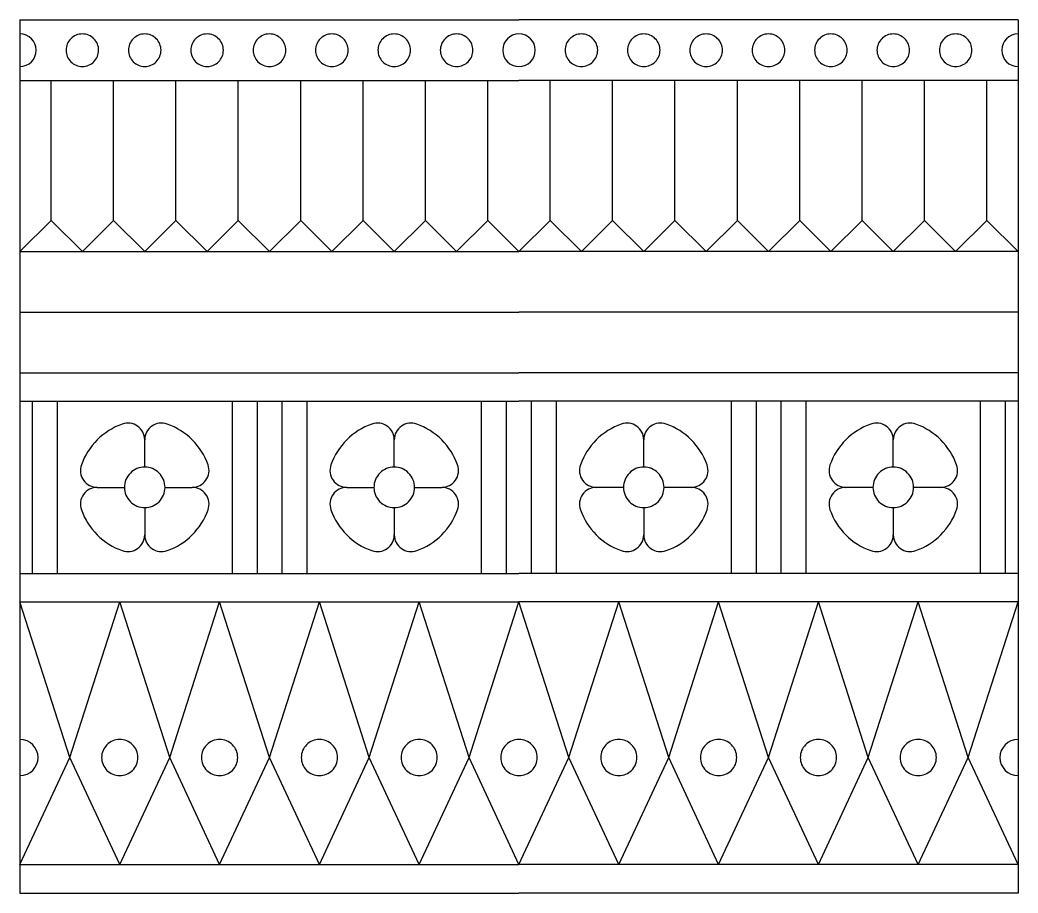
# Model space of a CAD drawing. Extents: x -111 to 2985, y -118 to 122.
# Drawn here: x -108.57 to -66.59, y -118.38 to -81.66 of the extents above; entities that cross this region are included whole.
import ezdxf

# ---------------------------------------------------------------- set-up
doc = ezdxf.new("R2010")
doc.units = 0
doc.layers.add('LAYER_03', color=5, linetype='CONTINUOUS')

msp = doc.modelspace()

# ---------------------------------------------------------------- linework, layer by layer
at = {"layer": 'LAYER_03'}
for points in [[(-108.566, -81.661), (-108.566, -118.385)], [(-108.566, -81.661), (-87.577, -81.661)], [(-66.588, -81.661), (-87.577, -81.661)], [(-66.588, -81.661), (-66.588, -118.385)], [(-108.566, -91.405), (-107.254, -90.093), (-107.254, -84.209)], [(-108.566, -84.209), (-87.577, -84.209)], [(-105.942, -91.405), (-104.63, -90.093), (-104.63, -84.209)], [(-103.318, -91.405), (-102.007, -90.093), (-102.007, -84.209)], [(-100.695, -91.405), (-99.383, -90.093), (-99.383, -84.209)], [(-98.071, -91.405), (-96.759, -90.093), (-96.759, -84.209)], [(-95.448, -91.405), (-94.136, -90.093), (-94.136, -84.209)], [(-92.824, -91.405), (-91.512, -90.093), (-91.512, -84.209)], [(-90.2, -91.405), (-88.889, -90.093), (-88.889, -84.209)], [(-66.588, -84.209), (-87.577, -84.209)], [(-86.265, -90.093), (-86.265, -84.209)], [(-83.642, -90.093), (-83.642, -84.209)], [(-81.018, -90.093), (-81.018, -84.209)], [(-78.394, -90.093), (-78.394, -84.209)], [(-75.771, -90.093), (-75.771, -84.209)], [(-73.147, -90.093), (-73.147, -84.209)], [(-70.524, -90.093), (-70.524, -84.209)], [(-67.9, -90.093), (-67.9, -84.209)], [(-105.942, -91.405), (-107.254, -90.093)], [(-103.318, -91.405), (-104.63, -90.093)], [(-104.63, -91.405), (-87.577, -91.405), (-88.889, -90.093)], [(-100.695, -91.405), (-102.007, -90.093)], [(-98.071, -91.405), (-99.383, -90.093)], [(-95.448, -91.405), (-96.759, -90.093)], [(-92.824, -91.405), (-94.136, -90.093)], [(-90.2, -91.405), (-91.512, -90.093)], [(-87.577, -91.405), (-86.265, -90.093)], [(-84.953, -91.405), (-86.265, -90.093)], [(-84.953, -91.405), (-83.642, -90.093)], [(-82.33, -91.405), (-83.642, -90.093)], [(-82.33, -91.405), (-81.018, -90.093)], [(-79.706, -91.405), (-81.018, -90.093)], [(-79.706, -91.405), (-78.394, -90.093)], [(-77.083, -91.405), (-78.394, -90.093)], [(-77.083, -91.405), (-75.771, -90.093)], [(-74.459, -91.405), (-75.771, -90.093)], [(-74.459, -91.405), (-73.147, -90.093)], [(-71.835, -91.405), (-73.147, -90.093)], [(-71.835, -91.405), (-70.524, -90.093)], [(-69.212, -91.405), (-70.524, -90.093)], [(-69.212, -91.405), (-67.9, -90.093)], [(-66.588, -91.405), (-67.9, -90.093)], [(-108.566, -91.405), (-107.254, -91.405)], [(-107.254, -91.405), (-104.63, -91.405)], [(-70.524, -91.405), (-87.577, -91.405)], [(-67.9, -91.405), (-70.524, -91.405)], [(-66.588, -91.405), (-67.9, -91.405)], [(-108.566, -93.954), (-87.577, -93.954)], [(-66.588, -93.954), (-87.577, -93.954)], [(-108.566, -96.502), (-87.577, -96.502)], [(-66.588, -96.502), (-87.577, -96.502)], [(-108.566, -97.702), (-87.577, -97.702)], [(-108.041, -104.939), (-108.041, -97.702)], [(-106.991, -104.939), (-106.991, -97.702)], [(-99.645, -97.702), (-99.645, -104.939)], [(-98.596, -97.702), (-98.596, -104.939)], [(-97.547, -97.702), (-97.547, -104.939)], [(-96.497, -97.702), (-96.497, -104.939)], [(-89.151, -104.939), (-89.151, -97.702)], [(-88.102, -104.939), (-88.102, -97.702)], [(-66.588, -97.702), (-87.577, -97.702)], [(-87.052, -104.939), (-87.052, -97.702)], [(-86.003, -104.939), (-86.003, -97.702)], [(-78.657, -97.702), (-78.657, -104.939)], [(-77.607, -97.702), (-77.607, -104.939)], [(-76.558, -97.702), (-76.558, -104.939)], [(-75.508, -97.702), (-75.508, -104.939)], [(-68.162, -104.939), (-68.162, -97.702)], [(-67.113, -104.939), (-67.113, -97.702)], [(-103.318, -100.467), (-103.318, -99.324)], [(-82.33, -100.467), (-82.33, -99.324)], [(-71.835, -100.467), (-71.835, -99.324)], [(-105.315, -101.32), (-104.172, -101.32)], [(-102.465, -101.32), (-101.322, -101.32)], [(-94.82, -101.32), (-93.678, -101.32)], [(-91.97, -101.32), (-90.828, -101.32)], [(-83.183, -101.32), (-84.326, -101.32)], [(-80.334, -101.32), (-81.476, -101.32)], [(-72.689, -101.32), (-73.832, -101.32)], [(-69.839, -101.32), (-70.982, -101.32)], [(-92.824, -102.174), (-92.824, -103.317)], [(-82.33, -102.174), (-82.33, -103.317)], [(-71.835, -102.174), (-71.835, -103.317)], [(-108.566, -104.939), (-87.577, -104.939)], [(-66.588, -104.939), (-87.577, -104.939)], [(-108.566, -117.185), (-106.467, -112.684), (-108.566, -106.138)], [(-108.566, -106.138), (-87.577, -106.138)], [(-104.368, -117.185), (-106.467, -112.684), (-104.368, -106.138)], [(-104.368, -117.185), (-102.269, -112.684), (-104.368, -106.138)], [(-100.17, -117.185), (-102.269, -112.684), (-100.17, -106.138)], [(-100.17, -117.185), (-98.071, -112.684), (-100.17, -106.138)], [(-95.972, -117.185), (-98.071, -112.684), (-95.972, -106.138)], [(-95.972, -117.185), (-93.874, -112.684), (-95.972, -106.138)], [(-91.775, -117.185), (-93.874, -112.684), (-91.775, -106.138)], [(-91.775, -117.185), (-89.676, -112.684), (-91.775, -106.138)], [(-87.577, -117.185), (-89.676, -112.684), (-87.577, -106.138)], [(-66.588, -106.138), (-87.577, -106.138)], [(-87.577, -117.185), (-85.478, -112.684), (-87.577, -106.138)], [(-83.379, -117.185), (-85.478, -112.684), (-83.379, -106.138)], [(-83.379, -117.185), (-81.28, -112.684), (-83.379, -106.138)], [(-79.181, -117.185), (-81.28, -112.684), (-79.181, -106.138)], [(-79.181, -117.185), (-77.083, -112.684), (-79.181, -106.138)], [(-74.984, -117.185), (-77.083, -112.684), (-74.984, -106.138)], [(-74.984, -117.185), (-72.885, -112.684), (-74.984, -106.138)], [(-70.786, -117.185), (-72.885, -112.684), (-70.786, -106.138)], [(-70.786, -117.185), (-68.687, -112.684), (-70.786, -106.138)], [(-66.588, -117.185), (-68.687, -112.684), (-66.588, -106.138)], [(-108.566, -117.185), (-104.368, -117.185), (-100.17, -117.185), (-95.972, -117.185), (-91.775, -117.185), (-87.577, -117.185)], [(-83.379, -117.185), (-87.577, -117.185)], [(-79.181, -117.185), (-83.379, -117.185)], [(-74.984, -117.185), (-79.181, -117.185)], [(-70.786, -117.185), (-74.984, -117.185)], [(-66.588, -117.185), (-70.786, -117.185)], [(-108.566, -118.385), (-87.577, -118.385)], [(-66.588, -118.385), (-87.577, -118.385)]]:
    msp.add_lwpolyline(points, dxfattribs=at)
for points in [[(-108.566, -83.62, 1), (-108.566, -82.249)], [(-87.577, -82.249, 1), (-87.577, -83.62)], [(-87.577, -83.62, 1), (-87.577, -82.249)], [(-66.588, -82.249, 1), (-66.588, -83.62)], [(-103.318, -99.324, 0.517875), (-104.262, -98.657)], [(-102.375, -98.657, 0.517875), (-103.318, -99.324)], [(-92.824, -100.467), (-92.824, -99.324, 0.517875), (-93.768, -98.657)], [(-91.88, -98.657, 0.517875), (-92.824, -99.324)], [(-82.33, -99.324, 0.517875), (-83.274, -98.657)], [(-81.386, -98.657, 0.517875), (-82.33, -99.324)], [(-71.835, -99.324, 0.517875), (-72.779, -98.657)], [(-70.892, -98.657, 0.517875), (-71.835, -99.324)], [(-104.262, -98.657, 0.226148), (-105.981, -100.377)], [(-100.655, -100.377, 0.226148), (-102.375, -98.657)], [(-93.768, -98.657, 0.226148), (-95.487, -100.377)], [(-90.161, -100.377, 0.226148), (-91.88, -98.657)], [(-83.274, -98.657, 0.226148), (-84.993, -100.377)], [(-79.667, -100.377, 0.226148), (-81.386, -98.657)], [(-72.779, -98.657, 0.226148), (-74.498, -100.377)], [(-69.172, -100.377, 0.226148), (-70.892, -98.657)], [(-105.981, -100.377, 0.517875), (-105.315, -101.32)], [(-101.322, -101.32, 0.517875), (-100.655, -100.377)], [(-95.487, -100.377, 0.517875), (-94.82, -101.32, 0.517875), (-95.487, -102.264)], [(-90.828, -101.32, 0.517875), (-90.161, -100.377)], [(-84.993, -100.377, 0.517875), (-84.326, -101.32)], [(-79.667, -102.264, 0.517875), (-80.334, -101.32, 0.517875), (-79.667, -100.377)], [(-74.498, -100.377, 0.517875), (-73.832, -101.32)], [(-69.839, -101.32, 0.517875), (-69.172, -100.377)], [(-105.315, -101.32, 0.517875), (-105.981, -102.264)], [(-100.655, -102.264, 0.517875), (-101.322, -101.32)], [(-90.161, -102.264, 0.517875), (-90.828, -101.32)], [(-84.326, -101.32, 0.517875), (-84.993, -102.264)], [(-73.832, -101.32, 0.517875), (-74.498, -102.264)], [(-69.172, -102.264, 0.517875), (-69.839, -101.32)], [(-105.981, -102.264, 0.226148), (-104.262, -103.983)], [(-103.318, -102.174), (-103.318, -103.317, 0.517875), (-102.375, -103.983)], [(-102.375, -103.983, 0.226148), (-100.655, -102.264)], [(-95.487, -102.264, 0.226148), (-93.768, -103.983)], [(-91.88, -103.983, 0.226148), (-90.161, -102.264)], [(-84.993, -102.264, 0.226148), (-83.274, -103.983)], [(-81.386, -103.983, 0.226148), (-79.667, -102.264)], [(-74.498, -102.264, 0.226148), (-72.779, -103.983)], [(-70.892, -103.983, 0.226148), (-69.172, -102.264)], [(-104.262, -103.983, 0.517875), (-103.318, -103.317)], [(-93.768, -103.983, 0.517875), (-92.824, -103.317)], [(-92.824, -103.317, 0.517875), (-91.88, -103.983)], [(-83.274, -103.983, 0.517875), (-82.33, -103.317)], [(-82.33, -103.317, 0.517875), (-81.386, -103.983)], [(-72.779, -103.983, 0.517875), (-71.835, -103.317)], [(-71.835, -103.317, 0.517875), (-70.892, -103.983)], [(-108.566, -113.447, 1), (-108.566, -111.921)], [(-87.577, -111.921, 0.414214), (-88.34, -112.684, 0.414214), (-87.577, -113.447)], [(-87.577, -113.447, 0.414214), (-86.814, -112.684, 0.414214), (-87.577, -111.921)], [(-66.588, -111.921, 1), (-66.588, -113.447)]]:
    msp.add_lwpolyline(points, format="xyb", dxfattribs=at)
for points in [[(-105.942, -82.249, 0.414214), (-106.628, -82.935, 0.414214), (-105.942, -83.62, 0.414214), (-105.256, -82.935, 0.414214)], [(-103.318, -82.249, 0.414214), (-104.004, -82.935, 0.414214), (-103.318, -83.62, 0.414214), (-102.633, -82.935, 0.414214)], [(-100.695, -82.249, 0.414214), (-101.38, -82.935, 0.414214), (-100.695, -83.62, 0.414214), (-100.009, -82.935, 0.414214)], [(-98.071, -82.249, 0.414214), (-98.757, -82.935, 0.414214), (-98.071, -83.62, 0.414214), (-97.386, -82.935, 0.414214)], [(-95.448, -82.249, 0.414214), (-96.133, -82.935, 0.414214), (-95.448, -83.62, 0.414214), (-94.762, -82.935, 0.414214)], [(-92.824, -82.249, 0.414214), (-93.51, -82.935, 0.414214), (-92.824, -83.62, 0.414214), (-92.138, -82.935, 0.414214)], [(-90.2, -82.249, 0.414214), (-90.886, -82.935, 0.414214), (-90.2, -83.62, 0.414214), (-89.515, -82.935, 0.414214)], [(-84.953, -82.249, 0.414214), (-85.639, -82.935, 0.414214), (-84.953, -83.62, 0.414214), (-84.268, -82.935, 0.414214)], [(-82.33, -82.249, 0.414214), (-83.015, -82.935, 0.414214), (-82.33, -83.62, 0.414214), (-81.644, -82.935, 0.414214)], [(-79.706, -82.249, 0.414214), (-80.392, -82.935, 0.414214), (-79.706, -83.62, 0.414214), (-79.021, -82.935, 0.414214)], [(-77.083, -82.249, 0.414214), (-77.768, -82.935, 0.414214), (-77.083, -83.62, 0.414214), (-76.397, -82.935, 0.414214)], [(-74.459, -82.249, 0.414214), (-75.145, -82.935, 0.414214), (-74.459, -83.62, 0.414214), (-73.773, -82.935, 0.414214)], [(-71.835, -82.249, 0.414214), (-72.521, -82.935, 0.414214), (-71.835, -83.62, 0.414214), (-71.15, -82.935, 0.414214)], [(-69.212, -82.249, 0.414214), (-69.897, -82.935, 0.414214), (-69.212, -83.62, 0.414214), (-68.526, -82.935, 0.414214)], [(-103.318, -100.467, 0.414214), (-104.172, -101.32, 0.414214), (-103.318, -102.174, 0.414214), (-102.465, -101.32, 0.414214)], [(-92.824, -100.467, 0.414214), (-93.678, -101.32, 0.414214), (-92.824, -102.174, 0.414214), (-91.97, -101.32, 0.414214)], [(-82.33, -100.467, 0.414214), (-83.183, -101.32, 0.414214), (-82.33, -102.174, 0.414214), (-81.476, -101.32, 0.414214)], [(-71.835, -100.467, 0.414214), (-72.689, -101.32, 0.414214), (-71.835, -102.174, 0.414214), (-70.982, -101.32, 0.414214)], [(-104.368, -111.921, 0.414214), (-105.131, -112.684, 0.414214), (-104.368, -113.447, 0.414214), (-103.605, -112.684, 0.414214)], [(-100.17, -111.921, 0.414214), (-100.933, -112.684, 0.414214), (-100.17, -113.447, 0.414214), (-99.407, -112.684, 0.414214)], [(-95.972, -111.921, 0.414214), (-96.735, -112.684, 0.414214), (-95.972, -113.447, 0.414214), (-95.21, -112.684, 0.414214)], [(-91.775, -111.921, 0.414214), (-92.538, -112.684, 0.414214), (-91.775, -113.447, 0.414214), (-91.012, -112.684, 0.414214)], [(-83.379, -111.921, 0.414214), (-84.142, -112.684, 0.414214), (-83.379, -113.447, 0.414214), (-82.616, -112.684, 0.414214)], [(-79.181, -111.921, 0.414214), (-79.944, -112.684, 0.414214), (-79.181, -113.447, 0.414214), (-78.419, -112.684, 0.414214)], [(-74.984, -111.921, 0.414214), (-75.747, -112.684, 0.414214), (-74.984, -113.447, 0.414214), (-74.221, -112.684, 0.414214)], [(-70.786, -111.921, 0.414214), (-71.549, -112.684, 0.414214), (-70.786, -113.447, 0.414214), (-70.023, -112.684, 0.414214)]]:
    msp.add_lwpolyline(points, format="xyb", close=True, dxfattribs=at)

doc.saveas('drawing.dxf')
